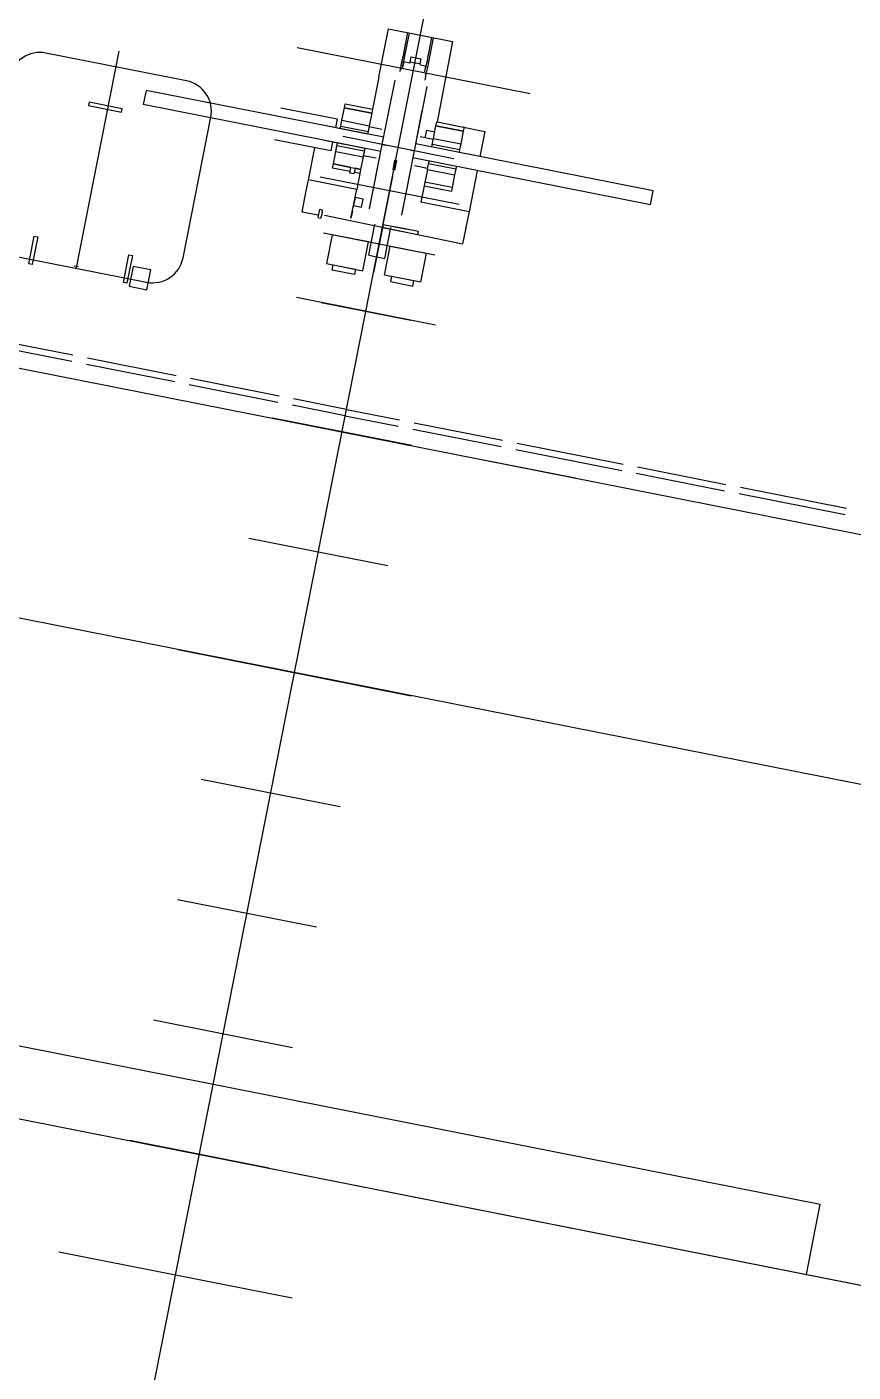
# Model space of a CAD drawing. Header units: metres. Extents: x 267365 to 277461, y 2088854 to 2108025.
# Drawn here: x 273044.7 to 273059.53, y 2096287.85 to 2096311.98 of the extents above; entities that cross this region are included whole.
import ezdxf

# ---------------------------------------------------------------- set-up
doc = ezdxf.new("R2010")
doc.units = ezdxf.units.M
doc.linetypes.add('ACAD_ISO02W100', pattern=[15, 12, -3])
doc.linetypes.add('CENTER', pattern=[2, 1.25, -0.25, 0.25, -0.25])

msp = doc.modelspace()

# ---------------------------------------------------------------- linework, layer by layer
at = {"color": 30}
for p, q in [((272996.534, 2096032.469), (273058.355, 2096345.152)), ((272996.534, 2096032.469), (273058.355, 2096345.152)), ((272996.534, 2096032.469), (273058.355, 2096345.152)), ((273051.02, 2096311.082), (273051.191, 2096311.946)), ((273051.02, 2096311.082), (273051.191, 2096311.946)), ((273051.02, 2096311.082), (273051.191, 2096311.946)), ((273051.534, 2096311.879), (273051.448, 2096311.442)), ((273051.534, 2096311.879), (273051.448, 2096311.442)), ((273051.534, 2096311.879), (273051.448, 2096311.442)), ((273051.482, 2096311.435), (273051.569, 2096311.872)), ((273051.482, 2096311.435), (273051.569, 2096311.872)), ((273051.482, 2096311.435), (273051.569, 2096311.872)), ((273051.966, 2096311.793), (273051.88, 2096311.357)), ((273051.966, 2096311.793), (273051.88, 2096311.357)), ((273051.966, 2096311.793), (273051.88, 2096311.357)), ((273051.914, 2096311.35), (273052.001, 2096311.786)), ((273051.914, 2096311.35), (273052.001, 2096311.786)), ((273051.914, 2096311.35), (273052.001, 2096311.786)), ((273052.344, 2096311.719), (273052.065, 2096310.277)), ((273052.344, 2096311.719), (273052.065, 2096310.277)), ((273052.344, 2096311.719), (273052.065, 2096310.277)), ((273047.566, 2096311.014), (273045.046, 2096311.512)), ((273047.566, 2096311.014), (273045.046, 2096311.512)), ((273049.551, 2096311.614), (273053.735, 2096310.787)), ((273049.551, 2096311.614), (273053.735, 2096310.787)), ((273049.551, 2096311.614), (273053.735, 2096310.787)), ((273051.448, 2096311.442), (273051.429, 2096311.347)), ((273051.448, 2096311.442), (273051.429, 2096311.347)), ((273051.448, 2096311.442), (273051.429, 2096311.347)), ((273051.482, 2096311.435), (273051.448, 2096311.442)), ((273051.482, 2096311.435), (273051.448, 2096311.442)), ((273051.482, 2096311.435), (273051.448, 2096311.442)), ((273051.466, 2096311.353), (273051.482, 2096311.435)), ((273051.466, 2096311.353), (273051.482, 2096311.435)), ((273051.466, 2096311.353), (273051.482, 2096311.435)), ((273051.582, 2096311.351), (273051.601, 2096311.443)), ((273051.582, 2096311.351), (273051.601, 2096311.443)), ((273051.582, 2096311.351), (273051.601, 2096311.443)), ((273051.601, 2096311.446), (273051.774, 2096311.412)), ((273051.601, 2096311.443), (273051.601, 2096311.446)), ((273051.601, 2096311.446), (273051.774, 2096311.412)), ((273051.601, 2096311.443), (273051.601, 2096311.446)), ((273051.601, 2096311.446), (273051.774, 2096311.412)), ((273051.601, 2096311.443), (273051.601, 2096311.446)), ((273051.601, 2096311.443), (273051.773, 2096311.409)), ((273051.601, 2096311.443), (273051.773, 2096311.409)), ((273051.601, 2096311.443), (273051.773, 2096311.409)), ((273051.773, 2096311.409), (273051.755, 2096311.317)), ((273051.773, 2096311.409), (273051.755, 2096311.317)), ((273051.773, 2096311.409), (273051.755, 2096311.317)), ((273051.774, 2096311.412), (273051.773, 2096311.409)), ((273051.774, 2096311.412), (273051.773, 2096311.409)), ((273051.774, 2096311.412), (273051.773, 2096311.409)), ((273051.405, 2096311.226), (273051.396, 2096311.182)), ((273051.405, 2096311.226), (273051.396, 2096311.182)), ((273051.405, 2096311.226), (273051.396, 2096311.182)), ((273051.429, 2096311.347), (273051.405, 2096311.226)), ((273051.429, 2096311.347), (273051.405, 2096311.226)), ((273051.429, 2096311.347), (273051.405, 2096311.226)), ((273051.428, 2096311.221), (273051.405, 2096311.226)), ((273051.428, 2096311.221), (273051.405, 2096311.226)), ((273051.428, 2096311.221), (273051.405, 2096311.226)), ((273051.464, 2096311.341), (273051.429, 2096311.347)), ((273051.464, 2096311.341), (273051.429, 2096311.347)), ((273051.464, 2096311.341), (273051.429, 2096311.347)), ((273051.466, 2096311.353), (273051.446, 2096311.252)), ((273051.466, 2096311.353), (273051.446, 2096311.252)), ((273051.466, 2096311.353), (273051.446, 2096311.252)), ((273051.446, 2096311.252), (273051.464, 2096311.341)), ((273051.446, 2096311.252), (273051.464, 2096311.341)), ((273051.446, 2096311.252), (273051.464, 2096311.341)), ((273051.464, 2096311.341), (273051.466, 2096311.353)), ((273051.464, 2096311.341), (273051.466, 2096311.353)), ((273051.464, 2096311.341), (273051.466, 2096311.353)), ((273051.571, 2096311.333), (273051.466, 2096311.353)), ((273051.571, 2096311.333), (273051.466, 2096311.353)), ((273051.571, 2096311.333), (273051.466, 2096311.353)), ((273051.579, 2096311.334), (273051.582, 2096311.351)), ((273051.579, 2096311.334), (273051.582, 2096311.351)), ((273051.579, 2096311.334), (273051.582, 2096311.351)), ((273051.665, 2096311.334), (273051.582, 2096311.351)), ((273051.665, 2096311.334), (273051.582, 2096311.351)), ((273051.665, 2096311.334), (273051.582, 2096311.351)), ((273051.648, 2096311.257), (273051.653, 2096311.256)), ((273051.648, 2096311.257), (273051.653, 2096311.256)), ((273051.648, 2096311.257), (273051.653, 2096311.256)), ((273051.653, 2096311.256), (273051.659, 2096311.255)), ((273051.653, 2096311.256), (273051.659, 2096311.255)), ((273051.653, 2096311.256), (273051.659, 2096311.255)), ((273051.755, 2096311.317), (273051.673, 2096311.333)), ((273051.755, 2096311.317), (273051.673, 2096311.333)), ((273051.755, 2096311.317), (273051.673, 2096311.333)), ((273051.755, 2096311.317), (273051.752, 2096311.3)), ((273051.755, 2096311.317), (273051.752, 2096311.3)), ((273051.755, 2096311.317), (273051.752, 2096311.3)), ((273051.864, 2096311.275), (273051.759, 2096311.295)), ((273051.864, 2096311.275), (273051.759, 2096311.295)), ((273051.864, 2096311.275), (273051.759, 2096311.295)), ((273051.844, 2096311.174), (273051.864, 2096311.275)), ((273051.844, 2096311.174), (273051.864, 2096311.275)), ((273051.844, 2096311.174), (273051.864, 2096311.275)), ((273051.896, 2096311.255), (273051.861, 2096311.262)), ((273051.896, 2096311.255), (273051.861, 2096311.262)), ((273051.896, 2096311.255), (273051.861, 2096311.262)), ((273051.88, 2096311.357), (273051.864, 2096311.275)), ((273051.88, 2096311.357), (273051.864, 2096311.275)), ((273051.88, 2096311.357), (273051.864, 2096311.275)), ((273051.872, 2096311.133), (273051.896, 2096311.255)), ((273051.872, 2096311.133), (273051.896, 2096311.255)), ((273051.872, 2096311.133), (273051.896, 2096311.255)), ((273051.914, 2096311.35), (273051.88, 2096311.357)), ((273051.914, 2096311.35), (273051.88, 2096311.357)), ((273051.914, 2096311.35), (273051.88, 2096311.357)), ((273051.896, 2096311.255), (273051.914, 2096311.35)), ((273051.896, 2096311.255), (273051.914, 2096311.35)), ((273051.896, 2096311.255), (273051.914, 2096311.35)), ((273051.02, 2096311.082), (273050.906, 2096310.506)), ((273051.02, 2096311.082), (273050.906, 2096310.506)), ((273051.02, 2096311.082), (273050.906, 2096310.506)), ((273051.082, 2096309.873), (273051.31, 2096311.026)), ((273051.082, 2096309.873), (273051.31, 2096311.026)), ((273051.082, 2096309.873), (273051.31, 2096311.026)), ((273051.872, 2096311.133), (273051.849, 2096311.138)), ((273051.872, 2096311.133), (273051.849, 2096311.138)), ((273051.872, 2096311.133), (273051.849, 2096311.138)), ((273051.851, 2096311.029), (273051.863, 2096311.09)), ((273051.851, 2096311.029), (273051.863, 2096311.09)), ((273051.851, 2096311.029), (273051.863, 2096311.09)), ((273051.863, 2096311.09), (273051.872, 2096311.133)), ((273051.863, 2096311.09), (273051.872, 2096311.133)), ((273051.863, 2096311.09), (273051.872, 2096311.133)), ((273046.844, 2096310.844), (273046.793, 2096310.587)), ((273046.844, 2096310.844), (273046.793, 2096310.587)), ((273046.844, 2096310.844), (273046.793, 2096310.587)), ((273051.107, 2096310.001), (273046.844, 2096310.844)), ((273051.107, 2096310.001), (273046.844, 2096310.844)), ((273051.107, 2096310.001), (273046.844, 2096310.844)), ((273051.883, 2096310.913), (273051.655, 2096309.759)), ((273051.883, 2096310.913), (273051.655, 2096309.759)), ((273051.883, 2096310.913), (273051.655, 2096309.759)), ((273051.057, 2096309.744), (273046.793, 2096310.587)), ((273051.057, 2096309.744), (273046.793, 2096310.587)), ((273051.057, 2096309.744), (273046.793, 2096310.587)), ((273049.263, 2096310.53), (273050.273, 2096310.33)), ((273049.263, 2096310.53), (273050.273, 2096310.33)), ((273049.263, 2096310.53), (273050.273, 2096310.33)), ((273050.358, 2096310.306), (273050.402, 2096310.531)), ((273050.358, 2096310.306), (273050.402, 2096310.531)), ((273050.358, 2096310.306), (273050.402, 2096310.531)), ((273050.402, 2096310.531), (273050.417, 2096310.603)), ((273050.402, 2096310.531), (273050.417, 2096310.603)), ((273050.402, 2096310.531), (273050.417, 2096310.603)), ((273050.402, 2096310.531), (273050.892, 2096310.434)), ((273050.892, 2096310.434), (273050.402, 2096310.531)), ((273050.402, 2096310.531), (273050.892, 2096310.434)), ((273050.892, 2096310.434), (273050.402, 2096310.531)), ((273050.402, 2096310.531), (273050.892, 2096310.434)), ((273050.892, 2096310.434), (273050.402, 2096310.531)), ((273050.417, 2096310.603), (273050.906, 2096310.506)), ((273050.417, 2096310.603), (273050.906, 2096310.506)), ((273050.417, 2096310.603), (273050.906, 2096310.506)), ((273050.906, 2096310.506), (273050.892, 2096310.434)), ((273050.906, 2096310.506), (273050.892, 2096310.434)), ((273050.906, 2096310.506), (273050.892, 2096310.434)), ((273050.906, 2096310.506), (273050.892, 2096310.434)), ((273050.906, 2096310.506), (273050.892, 2096310.434)), ((273050.906, 2096310.506), (273050.892, 2096310.434)), ((273051.681, 2096309.887), (273051.798, 2096310.481)), ((273051.681, 2096309.887), (273051.798, 2096310.481)), ((273051.681, 2096309.887), (273051.798, 2096310.481)), ((273047.506, 2096307.84), (273048.004, 2096310.36)), ((273047.506, 2096307.84), (273048.004, 2096310.36)), ((273050.818, 2096310.059), (273050.098, 2096310.202)), ((273050.818, 2096310.059), (273050.098, 2096310.202)), ((273050.818, 2096310.059), (273050.098, 2096310.202)), ((273050.273, 2096310.33), (273050.242, 2096310.173)), ((273050.273, 2096310.33), (273050.242, 2096310.173)), ((273050.273, 2096310.33), (273050.242, 2096310.173)), ((273050.328, 2096310.156), (273050.338, 2096310.203)), ((273050.328, 2096310.156), (273050.338, 2096310.203)), ((273050.328, 2096310.156), (273050.338, 2096310.203)), ((273050.338, 2096310.203), (273050.358, 2096310.306)), ((273050.338, 2096310.203), (273050.358, 2096310.306)), ((273050.338, 2096310.203), (273050.358, 2096310.306)), ((273050.338, 2096310.203), (273050.827, 2096310.106)), ((273050.338, 2096310.203), (273050.827, 2096310.106)), ((273050.338, 2096310.203), (273050.827, 2096310.106)), ((273050.358, 2096310.306), (273050.848, 2096310.209)), ((273050.358, 2096310.306), (273050.848, 2096310.209)), ((273050.358, 2096310.306), (273050.848, 2096310.209)), ((273050.892, 2096310.434), (273050.818, 2096310.059)), ((273050.892, 2096310.434), (273050.818, 2096310.059)), ((273050.892, 2096310.434), (273050.818, 2096310.059)), ((273050.848, 2096310.209), (273050.844, 2096310.189)), ((273050.848, 2096310.209), (273050.844, 2096310.189)), ((273050.848, 2096310.209), (273050.844, 2096310.189)), ((273050.892, 2096310.434), (273050.848, 2096310.209)), ((273050.892, 2096310.434), (273050.848, 2096310.209)), ((273050.892, 2096310.434), (273050.848, 2096310.209)), ((273052, 2096309.981), (273052.045, 2096310.206)), ((273052, 2096309.981), (273052.045, 2096310.206)), ((273052, 2096309.981), (273052.045, 2096310.206)), ((273052.045, 2096310.206), (273052.059, 2096310.278)), ((273052.045, 2096310.206), (273052.059, 2096310.278)), ((273052.045, 2096310.206), (273052.059, 2096310.278)), ((273052.045, 2096310.206), (273052.534, 2096310.109)), ((273052.534, 2096310.109), (273052.045, 2096310.206)), ((273052.045, 2096310.206), (273052.534, 2096310.109)), ((273052.534, 2096310.109), (273052.045, 2096310.206)), ((273052.045, 2096310.206), (273052.534, 2096310.109)), ((273052.534, 2096310.109), (273052.045, 2096310.206)), ((273052.059, 2096310.278), (273052.07, 2096310.276)), ((273052.07, 2096310.276), (273052.059, 2096310.278)), ((273052.059, 2096310.278), (273052.07, 2096310.276)), ((273052.07, 2096310.276), (273052.059, 2096310.278)), ((273052.059, 2096310.278), (273052.07, 2096310.276)), ((273052.07, 2096310.276), (273052.059, 2096310.278)), ((273052.065, 2096310.277), (273052.923, 2096310.107)), ((273052.065, 2096310.277), (273052.923, 2096310.107)), ((273052.065, 2096310.277), (273052.923, 2096310.107)), ((273052.07, 2096310.276), (273052.537, 2096310.184)), ((273052.07, 2096310.276), (273052.537, 2096310.184)), ((273052.07, 2096310.276), (273052.537, 2096310.184)), ((273050.16, 2096309.757), (273049.15, 2096309.957)), ((273050.16, 2096309.757), (273049.15, 2096309.957)), ((273050.16, 2096309.757), (273049.15, 2096309.957)), ((273052.367, 2096309.618), (273050.371, 2096310.013)), ((273052.367, 2096309.618), (273050.371, 2096310.013)), ((273052.367, 2096309.618), (273050.371, 2096310.013)), ((273050.844, 2096310.189), (273050.818, 2096310.058)), ((273050.844, 2096310.189), (273050.818, 2096310.058)), ((273050.844, 2096310.189), (273050.818, 2096310.058)), ((273050.827, 2096310.106), (273050.818, 2096310.059)), ((273050.827, 2096310.106), (273050.818, 2096310.059)), ((273050.827, 2096310.106), (273050.818, 2096310.059)), ((273050.844, 2096310.189), (273050.827, 2096310.106)), ((273050.844, 2096310.189), (273050.827, 2096310.106)), ((273050.844, 2096310.189), (273050.827, 2096310.106)), ((273051.076, 2096310.143), (273050.844, 2096310.189)), ((273051.076, 2096310.143), (273050.844, 2096310.189)), ((273051.076, 2096310.143), (273050.844, 2096310.189)), ((273051.996, 2096309.961), (273051.764, 2096310.007)), ((273051.996, 2096309.961), (273051.764, 2096310.007)), ((273051.996, 2096309.961), (273051.764, 2096310.007)), ((273051.852, 2096309.99), (273051.879, 2096310.127)), ((273051.852, 2096309.99), (273051.879, 2096310.127)), ((273051.852, 2096309.99), (273051.879, 2096310.127)), ((273051.879, 2096310.127), (273052.023, 2096310.098)), ((273051.879, 2096310.127), (273052.023, 2096310.098)), ((273051.879, 2096310.127), (273052.023, 2096310.098)), ((273051.97, 2096309.83), (273051.996, 2096309.961)), ((273051.97, 2096309.83), (273051.996, 2096309.961)), ((273051.97, 2096309.83), (273051.996, 2096309.961)), ((273051.996, 2096309.961), (273052, 2096309.981)), ((273051.996, 2096309.961), (273052, 2096309.981)), ((273051.996, 2096309.961), (273052, 2096309.981)), ((273052, 2096309.981), (273052.49, 2096309.884)), ((273052, 2096309.981), (273052.49, 2096309.884)), ((273052, 2096309.981), (273052.49, 2096309.884)), ((273052.534, 2096310.109), (273052.49, 2096309.884)), ((273052.534, 2096310.109), (273052.49, 2096309.884)), ((273052.534, 2096310.109), (273052.49, 2096309.884)), ((273052.549, 2096310.181), (273052.534, 2096310.109)), ((273052.549, 2096310.181), (273052.534, 2096310.109)), ((273052.549, 2096310.181), (273052.534, 2096310.109)), ((273052.537, 2096310.184), (273052.549, 2096310.181)), ((273052.549, 2096310.181), (273052.537, 2096310.184)), ((273052.537, 2096310.184), (273052.549, 2096310.181)), ((273052.549, 2096310.181), (273052.537, 2096310.184)), ((273052.537, 2096310.184), (273052.549, 2096310.181)), ((273052.549, 2096310.181), (273052.537, 2096310.184)), ((273052.923, 2096310.107), (273052.835, 2096309.659)), ((273052.923, 2096310.107), (273052.835, 2096309.659)), ((273052.923, 2096310.107), (273052.835, 2096309.659)), ((273049.757, 2096309.236), (273049.872, 2096309.814)), ((273049.757, 2096309.236), (273049.872, 2096309.814)), ((273049.757, 2096309.236), (273049.872, 2096309.814)), ((273050.767, 2096309.8), (273050.047, 2096309.943)), ((273050.767, 2096309.8), (273050.047, 2096309.943)), ((273050.767, 2096309.8), (273050.047, 2096309.943)), ((273050.191, 2096309.914), (273050.16, 2096309.757)), ((273050.191, 2096309.914), (273050.16, 2096309.757)), ((273050.191, 2096309.914), (273050.16, 2096309.757)), ((273050.203, 2096309.523), (273050.248, 2096309.748)), ((273050.203, 2096309.523), (273050.248, 2096309.748)), ((273050.203, 2096309.523), (273050.248, 2096309.748)), ((273050.248, 2096309.748), (273050.268, 2096309.85)), ((273050.248, 2096309.748), (273050.268, 2096309.85)), ((273050.248, 2096309.748), (273050.268, 2096309.85)), ((273050.248, 2096309.748), (273050.737, 2096309.651)), ((273050.248, 2096309.748), (273050.737, 2096309.651)), ((273050.248, 2096309.748), (273050.737, 2096309.651)), ((273050.268, 2096309.85), (273050.277, 2096309.897)), ((273050.268, 2096309.85), (273050.277, 2096309.897)), ((273050.268, 2096309.85), (273050.277, 2096309.897)), ((273050.758, 2096309.753), (273050.268, 2096309.85)), ((273050.758, 2096309.753), (273050.268, 2096309.85)), ((273050.758, 2096309.753), (273050.268, 2096309.85)), ((273050.767, 2096309.8), (273050.693, 2096309.426)), ((273050.767, 2096309.8), (273050.693, 2096309.426)), ((273050.767, 2096309.8), (273050.693, 2096309.426)), ((273050.767, 2096309.802), (273050.741, 2096309.671)), ((273050.767, 2096309.802), (273050.741, 2096309.671)), ((273050.767, 2096309.802), (273050.741, 2096309.671)), ((273050.758, 2096309.753), (273050.741, 2096309.671)), ((273050.758, 2096309.753), (273050.741, 2096309.671)), ((273050.758, 2096309.753), (273050.741, 2096309.671)), ((273050.767, 2096309.8), (273050.758, 2096309.753)), ((273050.767, 2096309.8), (273050.758, 2096309.753)), ((273050.767, 2096309.8), (273050.758, 2096309.753)), ((273050.854, 2096308.719), (273051.082, 2096309.873)), ((273050.854, 2096308.719), (273051.082, 2096309.873)), ((273050.854, 2096308.719), (273051.082, 2096309.873)), ((273051.082, 2096309.873), (273051.14, 2096309.861)), ((273051.14, 2096309.861), (273051.082, 2096309.873)), ((273051.082, 2096309.873), (273051.14, 2096309.861)), ((273051.14, 2096309.861), (273051.082, 2096309.873)), ((273051.082, 2096309.873), (273051.14, 2096309.861)), ((273051.14, 2096309.861), (273051.082, 2096309.873)), ((273051.655, 2096309.759), (273051.427, 2096308.605)), ((273051.655, 2096309.759), (273051.427, 2096308.605)), ((273051.655, 2096309.759), (273051.427, 2096308.605)), ((273051.598, 2096309.771), (273051.655, 2096309.759)), ((273051.655, 2096309.759), (273051.598, 2096309.771)), ((273051.598, 2096309.771), (273051.655, 2096309.759)), ((273051.655, 2096309.759), (273051.598, 2096309.771)), ((273051.598, 2096309.771), (273051.655, 2096309.759)), ((273051.655, 2096309.759), (273051.598, 2096309.771)), ((273055.944, 2096309.044), (273051.681, 2096309.887)), ((273055.944, 2096309.044), (273051.681, 2096309.887)), ((273055.944, 2096309.044), (273051.681, 2096309.887)), ((273051.98, 2096309.878), (273052.47, 2096309.782)), ((273051.98, 2096309.878), (273052.47, 2096309.782)), ((273051.98, 2096309.878), (273052.47, 2096309.782)), ((273052.47, 2096309.782), (273052.46, 2096309.735)), ((273052.47, 2096309.782), (273052.46, 2096309.735)), ((273052.47, 2096309.782), (273052.46, 2096309.735)), ((273052.49, 2096309.884), (273052.47, 2096309.782)), ((273052.49, 2096309.884), (273052.47, 2096309.782)), ((273052.49, 2096309.884), (273052.47, 2096309.782)), ((273050.189, 2096309.45), (273050.203, 2096309.523)), ((273050.189, 2096309.45), (273050.203, 2096309.523)), ((273050.189, 2096309.45), (273050.203, 2096309.523)), ((273050.52, 2096309.46), (273050.203, 2096309.523)), ((273050.203, 2096309.523), (273050.52, 2096309.46)), ((273050.52, 2096309.46), (273050.203, 2096309.523)), ((273050.203, 2096309.523), (273050.52, 2096309.46)), ((273050.52, 2096309.46), (273050.203, 2096309.523)), ((273050.203, 2096309.523), (273050.52, 2096309.46)), ((273050.737, 2096309.651), (273050.693, 2096309.426)), ((273050.737, 2096309.651), (273050.693, 2096309.426)), ((273050.737, 2096309.651), (273050.693, 2096309.426)), ((273050.741, 2096309.671), (273050.737, 2096309.651)), ((273050.741, 2096309.671), (273050.737, 2096309.651)), ((273050.741, 2096309.671), (273050.737, 2096309.651)), ((273050.974, 2096309.625), (273050.741, 2096309.671)), ((273050.974, 2096309.625), (273050.741, 2096309.671)), ((273050.974, 2096309.625), (273050.741, 2096309.671)), ((273051.281, 2096309.446), (273051.309, 2096309.59)), ((273051.281, 2096309.446), (273051.309, 2096309.59)), ((273051.281, 2096309.446), (273051.309, 2096309.59)), ((273051.309, 2096309.59), (273051.338, 2096309.584)), ((273051.309, 2096309.59), (273051.338, 2096309.584)), ((273051.309, 2096309.59), (273051.338, 2096309.584)), ((273051.338, 2096309.584), (273051.309, 2096309.44)), ((273051.338, 2096309.584), (273051.309, 2096309.44)), ((273051.338, 2096309.584), (273051.309, 2096309.44)), ((273055.894, 2096308.788), (273051.63, 2096309.631)), ((273055.894, 2096308.788), (273051.63, 2096309.631)), ((273055.894, 2096308.788), (273051.63, 2096309.631)), ((273051.894, 2096309.443), (273051.661, 2096309.489)), ((273051.894, 2096309.443), (273051.661, 2096309.489)), ((273051.894, 2096309.443), (273051.661, 2096309.489)), ((273051.894, 2096309.443), (273051.92, 2096309.574)), ((273051.894, 2096309.443), (273051.92, 2096309.574)), ((273051.894, 2096309.443), (273051.92, 2096309.574)), ((273052.4, 2096309.429), (273051.91, 2096309.526)), ((273052.4, 2096309.429), (273051.91, 2096309.526)), ((273052.4, 2096309.429), (273051.91, 2096309.526)), ((273052.409, 2096309.476), (273052.4, 2096309.429)), ((273052.409, 2096309.476), (273052.4, 2096309.429)), ((273052.409, 2096309.476), (273052.4, 2096309.429)), ((273049.712, 2096309.009), (273049.757, 2096309.236)), ((273049.712, 2096309.009), (273049.757, 2096309.236)), ((273049.712, 2096309.009), (273049.757, 2096309.236)), ((273050.622, 2096309.066), (273049.757, 2096309.236)), ((273050.622, 2096309.066), (273049.757, 2096309.236)), ((273050.622, 2096309.066), (273049.757, 2096309.236)), ((273052.463, 2096308.793), (273049.968, 2096309.287)), ((273052.463, 2096308.793), (273049.968, 2096309.287)), ((273052.463, 2096308.793), (273049.968, 2096309.287)), ((273050.506, 2096309.388), (273050.189, 2096309.45)), ((273050.506, 2096309.388), (273050.189, 2096309.45)), ((273050.506, 2096309.388), (273050.189, 2096309.45)), ((273050.5, 2096309.359), (273050.52, 2096309.46)), ((273050.5, 2096309.359), (273050.52, 2096309.46)), ((273050.5, 2096309.359), (273050.52, 2096309.46)), ((273050.572, 2096309.345), (273050.5, 2096309.359)), ((273050.572, 2096309.345), (273050.5, 2096309.359)), ((273050.572, 2096309.345), (273050.5, 2096309.359)), ((273050.52, 2096309.46), (273050.592, 2096309.446)), ((273050.52, 2096309.46), (273050.592, 2096309.446)), ((273050.52, 2096309.46), (273050.592, 2096309.446)), ((273050.592, 2096309.446), (273050.572, 2096309.345)), ((273050.592, 2096309.446), (273050.572, 2096309.345)), ((273050.592, 2096309.446), (273050.572, 2096309.345)), ((273050.679, 2096309.354), (273050.578, 2096309.374)), ((273050.679, 2096309.354), (273050.578, 2096309.374)), ((273050.679, 2096309.354), (273050.578, 2096309.374)), ((273050.693, 2096309.426), (273050.592, 2096309.446)), ((273050.592, 2096309.446), (273050.693, 2096309.426)), ((273050.693, 2096309.426), (273050.592, 2096309.446)), ((273050.592, 2096309.446), (273050.693, 2096309.426)), ((273050.693, 2096309.426), (273050.592, 2096309.446)), ((273050.592, 2096309.446), (273050.693, 2096309.426)), ((273050.679, 2096309.354), (273050.622, 2096309.066)), ((273050.679, 2096309.354), (273050.622, 2096309.066)), ((273050.679, 2096309.354), (273050.622, 2096309.066)), ((273050.693, 2096309.426), (273050.679, 2096309.354)), ((273050.693, 2096309.426), (273050.679, 2096309.354)), ((273050.693, 2096309.426), (273050.679, 2096309.354)), ((273050.693, 2096309.426), (273050.679, 2096309.354)), ((273050.693, 2096309.426), (273050.679, 2096309.354)), ((273050.693, 2096309.426), (273050.679, 2096309.354)), ((273050.853, 2096308.722), (273050.995, 2096309.442)), ((273050.853, 2096308.722), (273050.995, 2096309.442)), ((273050.853, 2096308.722), (273050.995, 2096309.442)), ((273051.097, 2096308.44), (273051.296, 2096309.449)), ((273051.097, 2096308.44), (273051.296, 2096309.449)), ((273051.097, 2096308.44), (273051.296, 2096309.449)), ((273051.097, 2096308.44), (273051.268, 2096309.305)), ((273051.097, 2096308.44), (273051.268, 2096309.305)), ((273051.097, 2096308.44), (273051.268, 2096309.305)), ((273051.275, 2096309.417), (273051.278, 2096309.431)), ((273051.275, 2096309.417), (273051.278, 2096309.431)), ((273051.275, 2096309.417), (273051.278, 2096309.431)), ((273051.304, 2096309.411), (273051.275, 2096309.417)), ((273051.304, 2096309.411), (273051.275, 2096309.417)), ((273051.304, 2096309.411), (273051.275, 2096309.417)), ((273051.278, 2096309.431), (273051.281, 2096309.446)), ((273051.278, 2096309.431), (273051.281, 2096309.446)), ((273051.278, 2096309.431), (273051.281, 2096309.446)), ((273051.296, 2096309.443), (273051.281, 2096309.446)), ((273051.296, 2096309.443), (273051.281, 2096309.446)), ((273051.296, 2096309.443), (273051.281, 2096309.446)), ((273051.309, 2096309.44), (273051.296, 2096309.443)), ((273051.309, 2096309.44), (273051.296, 2096309.443)), ((273051.309, 2096309.44), (273051.296, 2096309.443)), ((273051.307, 2096309.426), (273051.304, 2096309.411)), ((273051.307, 2096309.426), (273051.304, 2096309.411)), ((273051.307, 2096309.426), (273051.304, 2096309.411)), ((273051.309, 2096309.44), (273051.307, 2096309.426)), ((273051.309, 2096309.44), (273051.307, 2096309.426)), ((273051.309, 2096309.44), (273051.307, 2096309.426)), ((273051.57, 2096309.329), (273051.429, 2096308.608)), ((273051.57, 2096309.329), (273051.429, 2096308.608)), ((273051.57, 2096309.329), (273051.429, 2096308.608)), ((273051.89, 2096309.423), (273051.894, 2096309.443)), ((273051.89, 2096309.423), (273051.894, 2096309.443)), ((273051.89, 2096309.423), (273051.894, 2096309.443)), ((273051.89, 2096309.423), (273052.38, 2096309.326)), ((273051.89, 2096309.423), (273052.38, 2096309.326)), ((273051.89, 2096309.423), (273052.38, 2096309.326)), ((273052.38, 2096309.326), (273052.335, 2096309.101)), ((273052.38, 2096309.326), (273052.335, 2096309.101)), ((273052.38, 2096309.326), (273052.335, 2096309.101)), ((273052.4, 2096309.429), (273052.38, 2096309.326)), ((273052.4, 2096309.429), (273052.38, 2096309.326)), ((273052.4, 2096309.429), (273052.38, 2096309.326)), ((273052.784, 2096309.403), (273052.638, 2096308.667)), ((273052.784, 2096309.403), (273052.638, 2096308.667)), ((273052.784, 2096309.403), (273052.638, 2096308.667)), ((273049.688, 2096308.888), (273049.712, 2096309.009)), ((273049.688, 2096308.888), (273049.712, 2096309.009)), ((273049.688, 2096308.888), (273049.712, 2096309.009)), ((273052.321, 2096309.029), (273051.831, 2096309.126)), ((273052.321, 2096309.029), (273051.831, 2096309.126)), ((273052.321, 2096309.029), (273051.831, 2096309.126)), ((273052.335, 2096309.101), (273051.845, 2096309.198)), ((273052.335, 2096309.101), (273051.845, 2096309.198)), ((273052.335, 2096309.101), (273051.845, 2096309.198)), ((273052.335, 2096309.101), (273052.321, 2096309.029)), ((273052.335, 2096309.101), (273052.321, 2096309.029)), ((273052.335, 2096309.101), (273052.321, 2096309.029)), ((273055.894, 2096308.788), (273055.944, 2096309.044)), ((273055.894, 2096308.788), (273055.944, 2096309.044)), ((273055.894, 2096308.788), (273055.944, 2096309.044)), ((273049.644, 2096308.66), (273049.688, 2096308.888)), ((273049.644, 2096308.66), (273049.688, 2096308.888)), ((273049.644, 2096308.66), (273049.688, 2096308.888)), ((273050.565, 2096308.779), (273050.558, 2096308.746)), ((273050.565, 2096308.779), (273050.558, 2096308.746)), ((273050.565, 2096308.779), (273050.558, 2096308.746)), ((273050.593, 2096308.923), (273050.565, 2096308.779)), ((273050.593, 2096308.923), (273050.565, 2096308.779)), ((273050.593, 2096308.923), (273050.565, 2096308.779)), ((273050.593, 2096308.923), (273050.565, 2096308.779)), ((273050.593, 2096308.923), (273050.565, 2096308.779)), ((273050.593, 2096308.923), (273050.565, 2096308.779)), ((273050.565, 2096308.779), (273050.709, 2096308.75)), ((273050.565, 2096308.779), (273050.709, 2096308.75)), ((273050.565, 2096308.779), (273050.709, 2096308.75)), ((273050.738, 2096308.894), (273050.593, 2096308.923)), ((273050.738, 2096308.894), (273050.593, 2096308.923)), ((273050.738, 2096308.894), (273050.593, 2096308.923)), ((273050.709, 2096308.75), (273050.738, 2096308.894)), ((273050.709, 2096308.75), (273050.738, 2096308.894)), ((273050.709, 2096308.75), (273050.738, 2096308.894)), ((273052.638, 2096308.667), (273051.774, 2096308.838)), ((273052.638, 2096308.667), (273051.774, 2096308.838)), ((273052.638, 2096308.667), (273051.774, 2096308.838)), ((273049.932, 2096308.603), (273049.644, 2096308.66)), ((273049.932, 2096308.603), (273049.644, 2096308.66)), ((273049.932, 2096308.603), (273049.644, 2096308.66)), ((273049.952, 2096308.706), (273049.923, 2096308.562)), ((273049.952, 2096308.706), (273049.923, 2096308.562)), ((273049.952, 2096308.706), (273049.923, 2096308.562)), ((273049.923, 2096308.562), (273049.981, 2096308.55)), ((273049.923, 2096308.562), (273049.981, 2096308.55)), ((273049.923, 2096308.562), (273049.981, 2096308.55)), ((273050.009, 2096308.694), (273049.952, 2096308.706)), ((273050.009, 2096308.694), (273049.952, 2096308.706)), ((273050.009, 2096308.694), (273049.952, 2096308.706)), ((273049.981, 2096308.55), (273049.989, 2096308.593)), ((273049.981, 2096308.55), (273049.989, 2096308.593)), ((273049.981, 2096308.55), (273049.989, 2096308.593)), ((273050.001, 2096308.651), (273049.989, 2096308.593)), ((273050.001, 2096308.651), (273049.989, 2096308.593)), ((273050.001, 2096308.651), (273049.989, 2096308.593)), ((273050.001, 2096308.651), (273050.009, 2096308.694)), ((273050.001, 2096308.651), (273050.009, 2096308.694)), ((273050.001, 2096308.651), (273050.009, 2096308.694)), ((273050.046, 2096308.604), (273052.524, 2096308.091)), ((273050.046, 2096308.604), (273052.524, 2096308.091)), ((273050.046, 2096308.604), (273052.524, 2096308.091)), ((273050.544, 2096308.674), (273050.519, 2096308.548)), ((273050.544, 2096308.674), (273050.519, 2096308.548)), ((273050.544, 2096308.674), (273050.519, 2096308.548)), ((273052.638, 2096308.667), (273052.594, 2096308.441)), ((273052.638, 2096308.667), (273052.594, 2096308.441)), ((273052.638, 2096308.667), (273052.594, 2096308.441)), ((273031.338, 2096308.478), (273069.384, 2096300.955)), ((273031.338, 2096308.478), (273069.384, 2096300.955)), ((273031.338, 2096308.478), (273069.384, 2096300.955)), ((273052.025, 2096307.889), (273050.029, 2096308.284)), ((273052.025, 2096307.889), (273050.029, 2096308.284)), ((273052.025, 2096307.889), (273050.029, 2096308.284)), ((273050.838, 2096307.887), (273050.948, 2096308.443)), ((273050.838, 2096307.887), (273050.948, 2096308.443)), ((273050.838, 2096307.887), (273050.948, 2096308.443)), ((273051.097, 2096308.44), (273050.926, 2096307.576)), ((273051.097, 2096308.44), (273050.926, 2096307.576)), ((273051.097, 2096308.44), (273050.926, 2096307.576)), ((273051.097, 2096308.44), (273050.926, 2096307.576)), ((273051.097, 2096308.44), (273050.926, 2096307.576)), ((273051.097, 2096308.44), (273050.926, 2096307.576)), ((273051.078, 2096308.378), (273051.055, 2096308.383)), ((273051.078, 2096308.378), (273051.055, 2096308.383)), ((273051.078, 2096308.378), (273051.055, 2096308.383)), ((273051.084, 2096308.375), (273051.078, 2096308.377)), ((273051.084, 2096308.375), (273051.078, 2096308.377)), ((273051.084, 2096308.375), (273051.078, 2096308.377)), ((273051.09, 2096308.374), (273051.084, 2096308.375)), ((273051.09, 2096308.374), (273051.084, 2096308.375)), ((273051.09, 2096308.374), (273051.084, 2096308.375)), ((273051.113, 2096308.371), (273051.09, 2096308.376)), ((273051.113, 2096308.371), (273051.09, 2096308.376)), ((273051.113, 2096308.371), (273051.09, 2096308.376)), ((273051.097, 2096308.44), (273051.529, 2096308.355)), ((273051.097, 2096308.44), (273051.529, 2096308.355)), ((273051.097, 2096308.44), (273051.529, 2096308.355)), ((273051.718, 2096308.252), (273051.113, 2096308.371)), ((273051.718, 2096308.252), (273051.113, 2096308.371)), ((273051.718, 2096308.252), (273051.113, 2096308.371)), ((273051.126, 2096307.83), (273051.236, 2096308.386)), ((273051.126, 2096307.83), (273051.236, 2096308.386)), ((273051.126, 2096307.83), (273051.236, 2096308.386)), ((273051.729, 2096308.309), (273051.27, 2096308.4)), ((273051.729, 2096308.309), (273051.27, 2096308.4)), ((273051.729, 2096308.309), (273051.27, 2096308.4)), ((273051.718, 2096308.252), (273051.729, 2096308.309)), ((273051.718, 2096308.252), (273051.729, 2096308.309)), ((273051.718, 2096308.252), (273051.729, 2096308.309)), ((273052.57, 2096308.32), (273052.524, 2096308.091)), ((273052.57, 2096308.32), (273052.524, 2096308.091)), ((273052.57, 2096308.32), (273052.524, 2096308.091)), ((273052.594, 2096308.441), (273052.57, 2096308.32)), ((273052.594, 2096308.441), (273052.57, 2096308.32)), ((273052.594, 2096308.441), (273052.57, 2096308.32)), ((273052.576, 2096308.353), (273052.57, 2096308.32)), ((273052.576, 2096308.353), (273052.57, 2096308.32)), ((273052.576, 2096308.353), (273052.57, 2096308.32)), ((273052.588, 2096308.414), (273052.576, 2096308.353)), ((273052.588, 2096308.414), (273052.576, 2096308.353)), ((273052.588, 2096308.414), (273052.576, 2096308.353)), ((273052.594, 2096308.441), (273052.588, 2096308.414)), ((273052.594, 2096308.441), (273052.588, 2096308.414)), ((273052.594, 2096308.441), (273052.588, 2096308.414)), ((273050.184, 2096308.254), (273050.082, 2096307.735)), ((273050.184, 2096308.254), (273050.082, 2096307.735)), ((273050.184, 2096308.254), (273050.082, 2096307.735)), ((273050.833, 2096308.126), (273050.184, 2096308.254)), ((273050.833, 2096308.126), (273050.184, 2096308.254)), ((273050.833, 2096308.126), (273050.184, 2096308.254)), ((273050.73, 2096307.607), (273050.833, 2096308.126)), ((273050.73, 2096307.607), (273050.833, 2096308.126)), ((273050.73, 2096307.607), (273050.833, 2096308.126)), ((273051.119, 2096307.53), (273051.221, 2096308.049)), ((273051.119, 2096307.53), (273051.221, 2096308.049)), ((273051.119, 2096307.53), (273051.221, 2096308.049)), ((273051.221, 2096308.049), (273051.87, 2096307.921)), ((273051.221, 2096308.049), (273051.87, 2096307.921)), ((273051.221, 2096308.049), (273051.87, 2096307.921)), ((273044.332, 2096307.9), (273046.852, 2096307.402)), ((273044.332, 2096307.9), (273046.852, 2096307.402)), ((273050.838, 2096307.887), (273051.126, 2096307.83)), ((273050.838, 2096307.887), (273051.126, 2096307.83)), ((273050.838, 2096307.887), (273051.126, 2096307.83)), ((273051.87, 2096307.921), (273051.767, 2096307.402)), ((273051.87, 2096307.921), (273051.767, 2096307.402)), ((273051.87, 2096307.921), (273051.767, 2096307.402)), ((273050.082, 2096307.735), (273050.73, 2096307.607)), ((273050.082, 2096307.735), (273050.73, 2096307.607)), ((273050.082, 2096307.735), (273050.73, 2096307.607)), ((273050.182, 2096307.619), (273050.2, 2096307.712)), ((273050.182, 2096307.619), (273050.2, 2096307.712)), ((273050.182, 2096307.619), (273050.2, 2096307.712)), ((273050.583, 2096307.54), (273050.182, 2096307.619)), ((273050.583, 2096307.54), (273050.182, 2096307.619)), ((273050.583, 2096307.54), (273050.182, 2096307.619)), ((273050.2, 2096307.712), (273050.601, 2096307.633)), ((273050.2, 2096307.712), (273050.601, 2096307.633)), ((273050.2, 2096307.712), (273050.601, 2096307.633)), ((273050.601, 2096307.633), (273050.583, 2096307.54)), ((273050.601, 2096307.633), (273050.583, 2096307.54)), ((273050.601, 2096307.633), (273050.583, 2096307.54)), ((273051.767, 2096307.402), (273051.119, 2096307.53)), ((273051.767, 2096307.402), (273051.119, 2096307.53)), ((273051.767, 2096307.402), (273051.119, 2096307.53)), ((273051.248, 2096307.505), (273051.23, 2096307.412)), ((273051.248, 2096307.505), (273051.23, 2096307.412)), ((273051.248, 2096307.505), (273051.23, 2096307.412)), ((273051.23, 2096307.412), (273051.63, 2096307.333)), ((273051.23, 2096307.412), (273051.63, 2096307.333)), ((273051.23, 2096307.412), (273051.63, 2096307.333)), ((273051.649, 2096307.426), (273051.248, 2096307.505)), ((273051.649, 2096307.426), (273051.248, 2096307.505)), ((273051.649, 2096307.426), (273051.248, 2096307.505)), ((273051.63, 2096307.333), (273051.649, 2096307.426)), ((273051.63, 2096307.333), (273051.649, 2096307.426)), ((273051.63, 2096307.333), (273051.649, 2096307.426)), ((273052.036, 2096306.633), (273049.541, 2096307.126)), ((273052.036, 2096306.633), (273049.541, 2096307.126)), ((273052.036, 2096306.633), (273049.541, 2096307.126)), ((273049.987, 2096307.038), (273051.591, 2096306.721)), ((273049.987, 2096307.038), (273051.591, 2096306.721)), ((273049.987, 2096307.038), (273051.591, 2096306.721)), ((273051.609, 2096304.472), (273049.114, 2096304.965)), ((273051.609, 2096304.472), (273049.114, 2096304.965)), ((273051.609, 2096304.472), (273049.114, 2096304.965)), ((273052.895, 2096304.215), (273054.542, 2096303.89)), ((273052.895, 2096304.215), (273054.542, 2096303.89)), ((273052.895, 2096304.215), (273054.542, 2096303.89)), ((273051.182, 2096302.311), (273048.687, 2096302.805)), ((273051.182, 2096302.311), (273048.687, 2096302.805)), ((273051.182, 2096302.311), (273048.687, 2096302.805)), ((273047.415, 2096300.811), (273051.599, 2096299.984)), ((273047.415, 2096300.811), (273051.599, 2096299.984)), ((273047.415, 2096300.811), (273051.599, 2096299.984)), ((273050.327, 2096297.99), (273047.832, 2096298.483)), ((273050.327, 2096297.99), (273047.832, 2096298.483)), ((273050.327, 2096297.99), (273047.832, 2096298.483)), ((273049.9, 2096295.829), (273047.405, 2096296.323)), ((273049.9, 2096295.829), (273047.405, 2096296.323)), ((273049.9, 2096295.829), (273047.405, 2096296.323)), ((273049.473, 2096293.669), (273046.978, 2096294.162)), ((273049.473, 2096293.669), (273046.978, 2096294.162)), ((273049.473, 2096293.669), (273046.978, 2096294.162)), ((273049.046, 2096291.508), (273046.551, 2096292.001)), ((273049.046, 2096291.508), (273046.551, 2096292.001)), ((273049.046, 2096291.508), (273046.551, 2096292.001)), ((273058.693, 2096289.601), (273058.942, 2096290.861)), ((273058.693, 2096289.601), (273058.942, 2096290.861)), ((273058.693, 2096289.601), (273058.942, 2096290.861)), ((273045.279, 2096290.008), (273049.463, 2096289.181)), ((273045.279, 2096290.008), (273049.463, 2096289.181)), ((273045.279, 2096290.008), (273049.463, 2096289.181))]:
    msp.add_line(p, q, dxfattribs=at)
at = {"color": 30, "linetype": 'ByBlock', "ltscale": 15}
for p, q in [((273051.191, 2096311.946), (273052.344, 2096311.719)), ((273051.191, 2096311.946), (273052.344, 2096311.719)), ((273051.191, 2096311.946), (273052.344, 2096311.719)), ((273051.89, 2096309.423), (273051.774, 2096308.838)), ((273051.89, 2096309.423), (273051.774, 2096308.838)), ((273051.89, 2096309.423), (273051.774, 2096308.838))]:
    msp.add_line(p, q, dxfattribs=at)
at = {"color": 30, "linetype": 'Continuous'}
for p, q in [((273045.594, 2096307.662), (273046.362, 2096311.546)), ((273045.594, 2096307.662), (273046.362, 2096311.546)), ((273045.594, 2096307.662), (273046.362, 2096311.546)), ((273045.819, 2096310.632), (273045.807, 2096310.57)), ((273045.819, 2096310.632), (273045.807, 2096310.57)), ((273045.819, 2096310.632), (273045.807, 2096310.57)), ((273045.819, 2096310.632), (273045.807, 2096310.57)), ((273045.819, 2096310.632), (273045.807, 2096310.57)), ((273045.819, 2096310.632), (273045.807, 2096310.57)), ((273045.807, 2096310.57), (273046.4, 2096310.452)), ((273045.807, 2096310.57), (273046.4, 2096310.452)), ((273045.807, 2096310.57), (273046.4, 2096310.452)), ((273045.807, 2096310.57), (273046.4, 2096310.452)), ((273045.807, 2096310.57), (273046.4, 2096310.452)), ((273045.807, 2096310.57), (273046.4, 2096310.452)), ((273046.413, 2096310.515), (273045.819, 2096310.632)), ((273046.413, 2096310.515), (273045.819, 2096310.632)), ((273046.413, 2096310.515), (273045.819, 2096310.632)), ((273046.413, 2096310.515), (273045.819, 2096310.632)), ((273046.413, 2096310.515), (273045.819, 2096310.632)), ((273046.413, 2096310.515), (273045.819, 2096310.632)), ((273046.4, 2096310.452), (273046.413, 2096310.515)), ((273046.4, 2096310.452), (273046.413, 2096310.515)), ((273046.4, 2096310.452), (273046.413, 2096310.515)), ((273046.4, 2096310.452), (273046.413, 2096310.515)), ((273046.4, 2096310.452), (273046.413, 2096310.515)), ((273046.4, 2096310.452), (273046.413, 2096310.515)), ((273044.736, 2096307.73), (273044.835, 2096308.23)), ((273044.736, 2096307.73), (273044.835, 2096308.23)), ((273044.736, 2096307.73), (273044.835, 2096308.23)), ((273044.736, 2096307.73), (273044.835, 2096308.23)), ((273044.898, 2096308.218), (273044.799, 2096307.718)), ((273044.898, 2096308.218), (273044.799, 2096307.718)), ((273044.898, 2096308.218), (273044.799, 2096307.718)), ((273044.898, 2096308.218), (273044.799, 2096307.718)), ((273044.835, 2096308.23), (273044.898, 2096308.218)), ((273044.835, 2096308.23), (273044.898, 2096308.218)), ((273044.835, 2096308.23), (273044.898, 2096308.218)), ((273044.835, 2096308.23), (273044.898, 2096308.218)), ((273046.435, 2096307.394), (273046.533, 2096307.894)), ((273046.435, 2096307.394), (273046.533, 2096307.894)), ((273046.435, 2096307.394), (273046.533, 2096307.894)), ((273046.435, 2096307.394), (273046.533, 2096307.894)), ((273046.596, 2096307.882), (273046.497, 2096307.382)), ((273046.596, 2096307.882), (273046.497, 2096307.382)), ((273046.596, 2096307.882), (273046.497, 2096307.382)), ((273046.596, 2096307.882), (273046.497, 2096307.382)), ((273046.533, 2096307.894), (273046.596, 2096307.882)), ((273046.533, 2096307.894), (273046.596, 2096307.882)), ((273046.533, 2096307.894), (273046.596, 2096307.882)), ((273046.533, 2096307.894), (273046.596, 2096307.882)), ((273044.799, 2096307.718), (273044.736, 2096307.73)), ((273044.799, 2096307.718), (273044.736, 2096307.73)), ((273044.799, 2096307.718), (273044.736, 2096307.73)), ((273044.799, 2096307.718), (273044.736, 2096307.73)), ((273045.626, 2096307.677), (273045.554, 2096307.691)), ((273045.626, 2096307.677), (273045.554, 2096307.691)), ((273045.626, 2096307.677), (273045.554, 2096307.691)), ((273046.608, 2096307.685), (273046.538, 2096307.33)), ((273046.608, 2096307.685), (273046.538, 2096307.33)), ((273046.928, 2096307.622), (273046.608, 2096307.685)), ((273046.928, 2096307.622), (273046.608, 2096307.685)), ((273046.858, 2096307.267), (273046.928, 2096307.622)), ((273046.858, 2096307.267), (273046.928, 2096307.622)), ((273046.497, 2096307.382), (273046.435, 2096307.394)), ((273046.497, 2096307.382), (273046.435, 2096307.394)), ((273046.497, 2096307.382), (273046.435, 2096307.394)), ((273046.497, 2096307.382), (273046.435, 2096307.394)), ((273046.538, 2096307.33), (273046.858, 2096307.267)), ((273046.538, 2096307.33), (273046.858, 2096307.267)), ((273045.508, 2096305.978), (273043.607, 2096306.354)), ((273045.508, 2096305.978), (273043.607, 2096306.354)), ((273045.508, 2096305.978), (273043.607, 2096306.354)), ((273045.53, 2096306.09), (273043.63, 2096306.466)), ((273045.53, 2096306.09), (273043.63, 2096306.466)), ((273045.53, 2096306.09), (273043.63, 2096306.466)), ((273047.358, 2096305.612), (273045.772, 2096305.926)), ((273047.358, 2096305.612), (273045.772, 2096305.926)), ((273047.358, 2096305.612), (273045.772, 2096305.926)), ((273047.38, 2096305.724), (273045.794, 2096306.038)), ((273047.38, 2096305.724), (273045.794, 2096306.038)), ((273047.38, 2096305.724), (273045.794, 2096306.038)), ((273049.23, 2096305.359), (273047.64, 2096305.673)), ((273049.23, 2096305.359), (273047.64, 2096305.673)), ((273049.23, 2096305.359), (273047.64, 2096305.673)), ((273049.208, 2096305.246), (273047.618, 2096305.561)), ((273049.208, 2096305.246), (273047.618, 2096305.561)), ((273049.208, 2096305.246), (273047.618, 2096305.561)), ((273050.418, 2096305.007), (273049.468, 2096305.195)), ((273049.519, 2096305.185), (273049.468, 2096305.195)), ((273050.418, 2096305.007), (273049.468, 2096305.195)), ((273049.519, 2096305.185), (273049.468, 2096305.195)), ((273050.418, 2096305.007), (273049.468, 2096305.195)), ((273049.519, 2096305.185), (273049.468, 2096305.195)), ((273050.441, 2096305.119), (273049.49, 2096305.307)), ((273049.541, 2096305.297), (273049.49, 2096305.307)), ((273050.441, 2096305.119), (273049.49, 2096305.307)), ((273049.541, 2096305.297), (273049.49, 2096305.307)), ((273050.441, 2096305.119), (273049.49, 2096305.307)), ((273049.541, 2096305.297), (273049.49, 2096305.307)), ((273050.418, 2096305.007), (273051.369, 2096304.819)), ((273050.418, 2096305.007), (273051.369, 2096304.819)), ((273050.418, 2096305.007), (273051.369, 2096304.819)), ((273050.441, 2096305.119), (273051.391, 2096304.931)), ((273050.441, 2096305.119), (273051.391, 2096304.931)), ((273050.441, 2096305.119), (273051.391, 2096304.931)), ((273051.629, 2096304.767), (273053.215, 2096304.454)), ((273051.629, 2096304.767), (273053.215, 2096304.454)), ((273051.629, 2096304.767), (273053.215, 2096304.454)), ((273051.651, 2096304.88), (273053.237, 2096304.566)), ((273051.651, 2096304.88), (273053.237, 2096304.566)), ((273051.651, 2096304.88), (273053.237, 2096304.566)), ((273053.501, 2096304.514), (273055.402, 2096304.139)), ((273053.501, 2096304.514), (273055.402, 2096304.139)), ((273053.501, 2096304.514), (273055.402, 2096304.139)), ((273053.479, 2096304.402), (273055.379, 2096304.026)), ((273053.479, 2096304.402), (273055.379, 2096304.026)), ((273053.479, 2096304.402), (273055.379, 2096304.026)), ((273055.639, 2096303.975), (273057.225, 2096303.661)), ((273055.639, 2096303.975), (273057.225, 2096303.661)), ((273055.639, 2096303.975), (273057.225, 2096303.661)), ((273055.662, 2096304.087), (273057.247, 2096303.774)), ((273055.662, 2096304.087), (273057.247, 2096303.774)), ((273055.662, 2096304.087), (273057.247, 2096303.774)), ((273057.512, 2096303.722), (273059.412, 2096303.346)), ((273057.512, 2096303.722), (273059.412, 2096303.346)), ((273057.512, 2096303.722), (273059.412, 2096303.346)), ((273057.489, 2096303.609), (273059.39, 2096303.233)), ((273057.489, 2096303.609), (273059.39, 2096303.233)), ((273057.489, 2096303.609), (273059.39, 2096303.233))]:
    msp.add_line(p, q, dxfattribs=at)
at = {"color": 30, "linetype": 'CENTER'}
msp.add_line((273050.519, 2096308.548), (273050.622, 2096309.066), dxfattribs=at)
msp.add_line((273050.519, 2096308.548), (273050.622, 2096309.066), dxfattribs=at)
msp.add_line((273050.519, 2096308.548), (273050.622, 2096309.066), dxfattribs=at)
at = {"color": 30, "linetype": 'ACAD_ISO02W100', "ltscale": 60}
msp.add_line((273072.599, 2096295.832), (273026.415, 2096304.963), dxfattribs=at)
msp.add_line((273072.599, 2096295.832), (273026.415, 2096304.963), dxfattribs=at)
msp.add_line((273072.599, 2096295.832), (273026.415, 2096304.963), dxfattribs=at)
at = {"color": 30, "ltscale": 100}
for p, q in [((273023.491, 2096296.561), (273072.106, 2096286.949)), ((273023.491, 2096296.561), (273072.106, 2096286.949)), ((273023.491, 2096296.561), (273072.106, 2096286.949)), ((273028.729, 2096295.525), (273066.867, 2096287.985)), ((273028.729, 2096295.525), (273066.867, 2096287.985)), ((273028.729, 2096295.525), (273066.867, 2096287.985)), ((273037.153, 2096295.169), (273058.942, 2096290.861)), ((273037.153, 2096295.169), (273058.942, 2096290.861)), ((273037.153, 2096295.169), (273058.942, 2096290.861))]:
    msp.add_line(p, q, dxfattribs=at)
at = {"color": 30}
for centre, start, end in [((273044.938, 2096310.966), 78.8162, 168.8162), ((273044.938, 2096310.966), 78.8162, 168.8162), ((273047.458, 2096310.468), 348.8162, 78.8162), ((273047.458, 2096310.468), 348.8162, 78.8162), ((273046.96, 2096307.948), 258.8162, 348.8162), ((273046.96, 2096307.948), 258.8162, 348.8162)]:
    msp.add_arc(centre, 0.557, start, end, dxfattribs=at)

doc.saveas('drawing.dxf')
